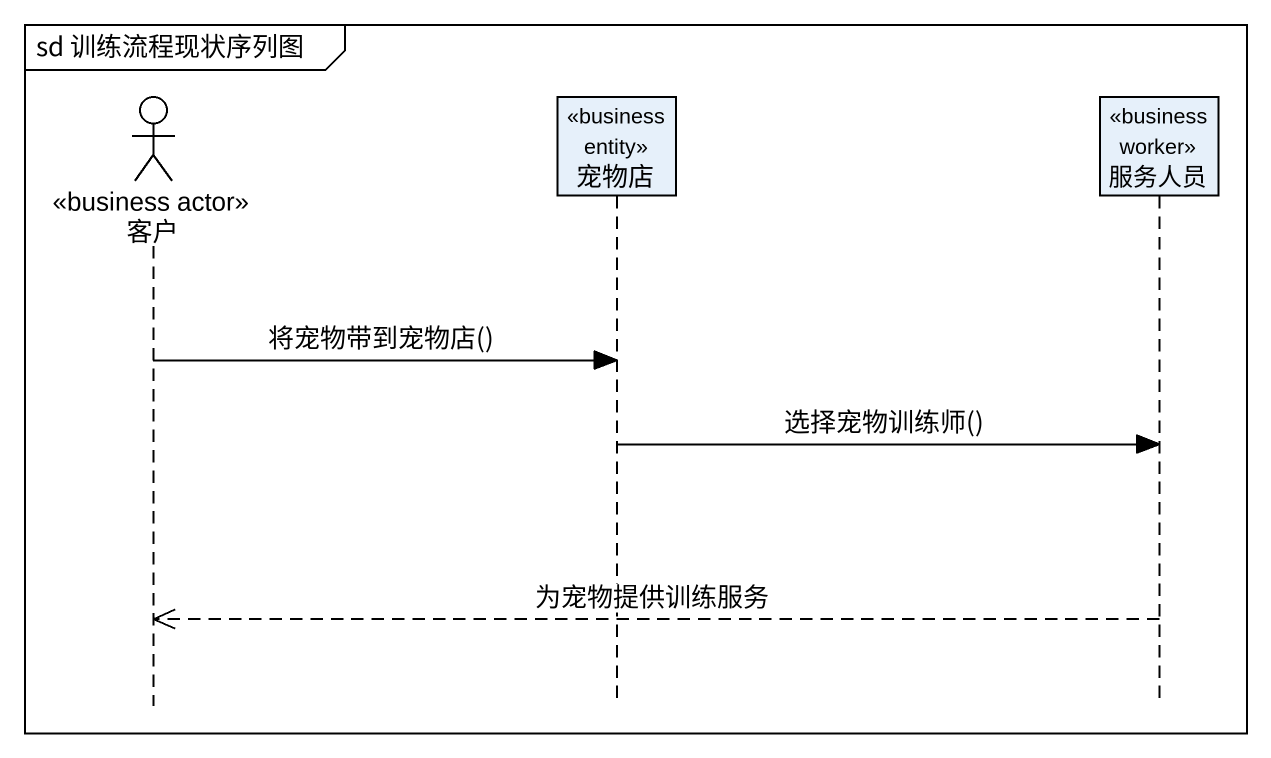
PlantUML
@startuml
mainframe sd 训练流程现状序列图
hide footbox
actor 客户 <<business actor>>
participant 宠物店 <<business entity>>
participant 服务人员 <<business worker>>

客户 -> 宠物店 : 将宠物带到宠物店()
宠物店 -> 服务人员 : 选择宠物训练师()
服务人员 -->> 客户 : 为宠物提供训练服务
@enduml
